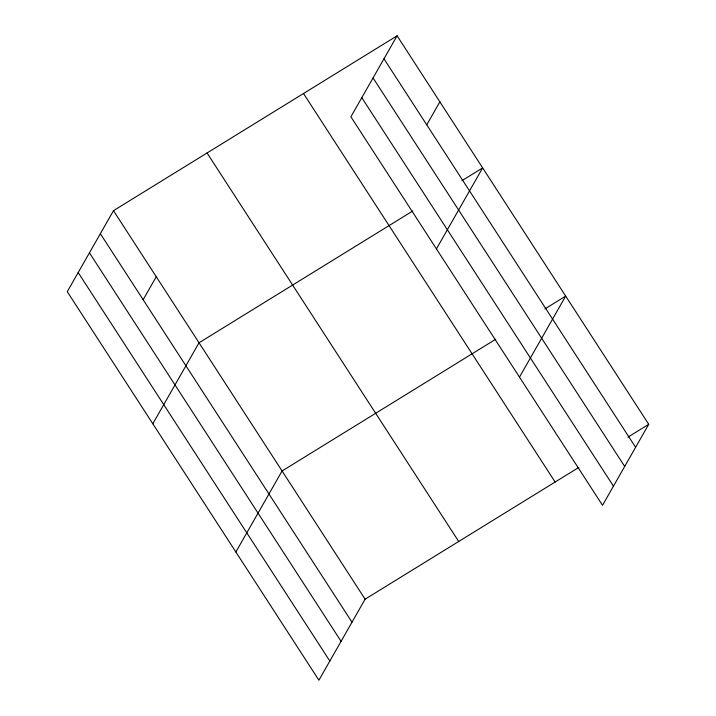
<?xml version="1.0" encoding="UTF-8"?>
<svg xmlns="http://www.w3.org/2000/svg" width="716" height="716" viewBox="0 0 716 716"><rect width="100%" height="100%" fill="white"/><g stroke="black" fill="none" stroke-linecap="round" stroke-linejoin="round"><path stroke-width="1.07" d="M397.094 35.8L350.885 116.806L602.523 505.317L648.732 424.311L397.094 35.8L113.477 210.683L67.268 291.689L318.906 680.2L365.115 599.194L578.77 467.45M143.137 299.727L156.258 276.734M152.83 423.783L199.03 342.776L412.693 211.032M426.754 124.844L439.866 101.842M235.868 551.991L282.077 470.985L495.732 339.241M436.438 248.9L482.647 167.893L461.847 180.718M519.485 377.108L565.685 296.102L544.885 308.927M627.932 437.136L648.732 424.311M383.973 58.793L635.611 447.303M373.054 77.937L624.692 466.447M361.804 97.662L613.442 486.173M303.495 93.51L555.133 482.02M207.067 152.973L458.705 541.484M113.477 210.683L365.115 599.194M100.365 233.685L351.995 622.186M89.446 252.829L341.076 641.33M78.187 272.545L329.825 661.056"/></g></svg>
